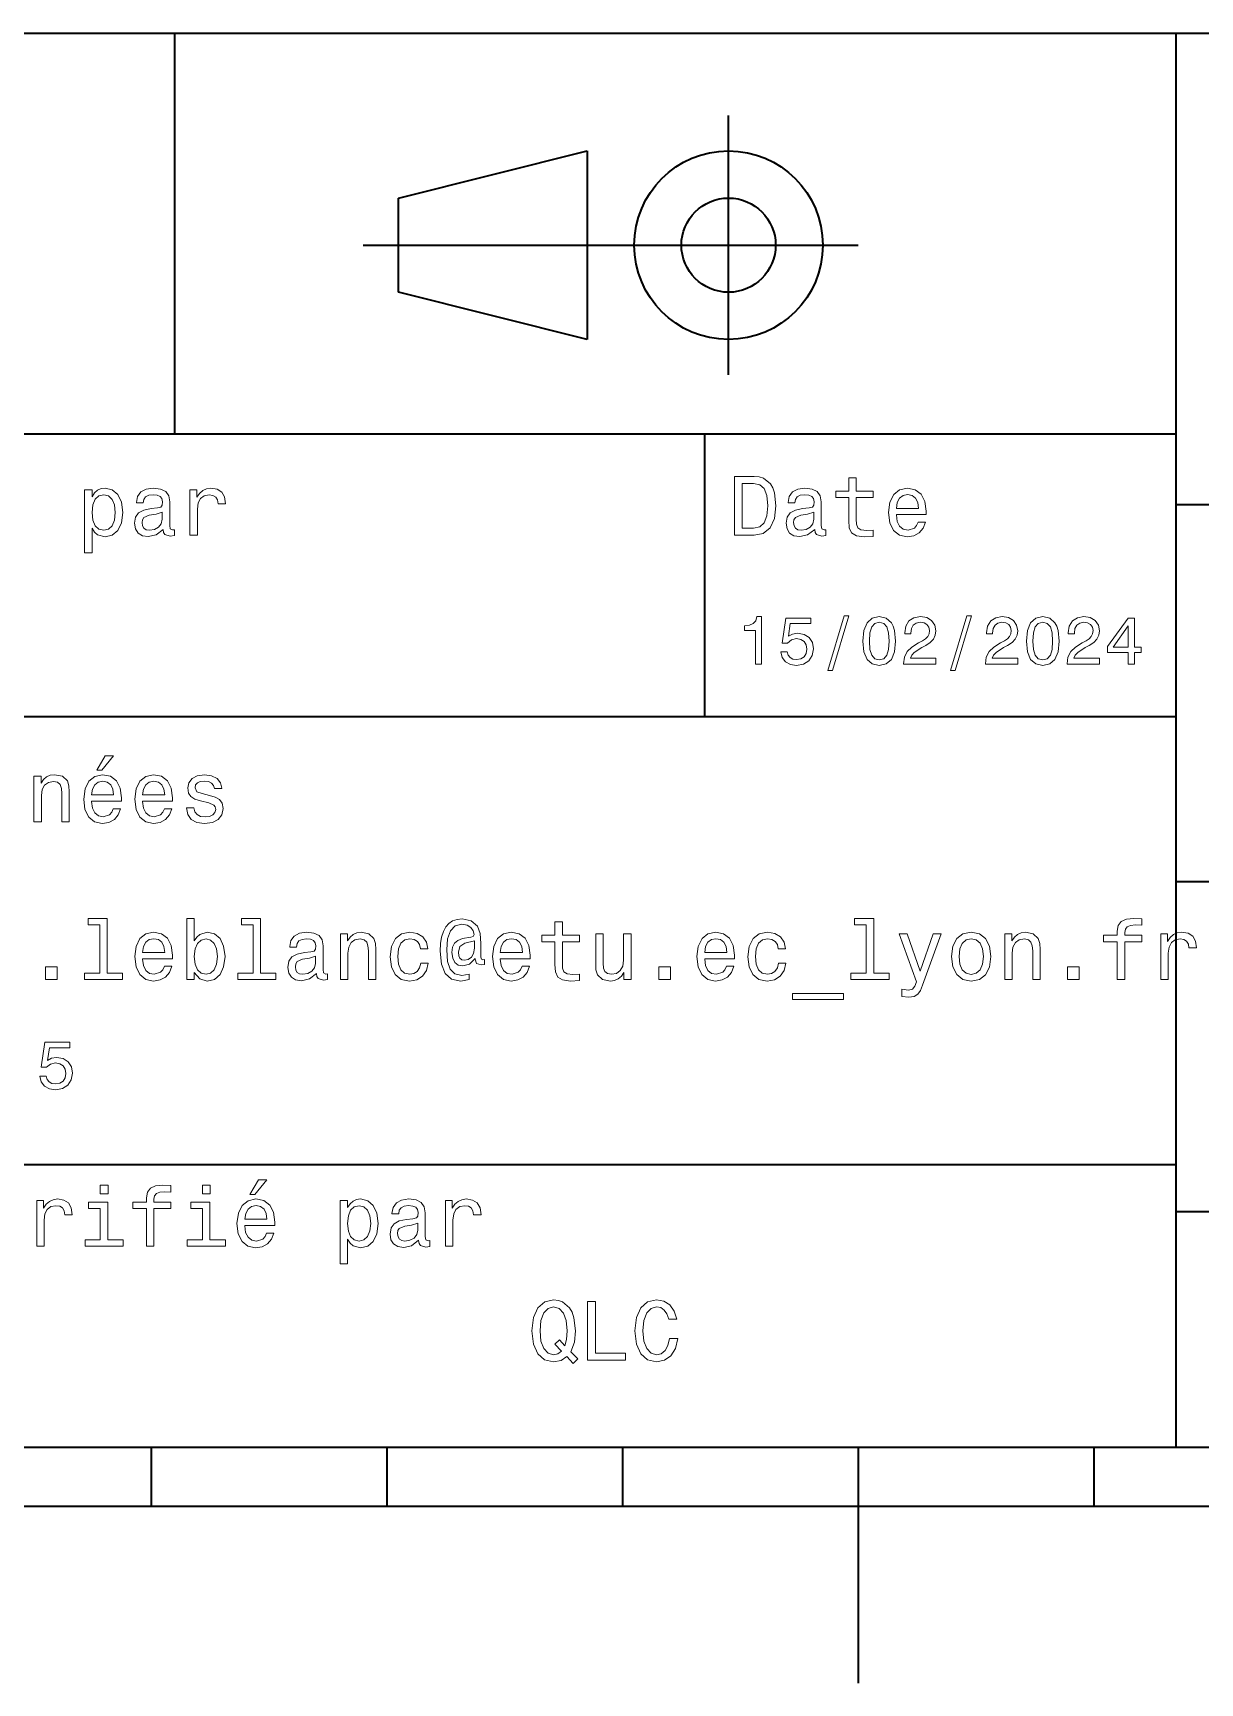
# Model space of a CAD drawing. Extents: x 0 to 297, y 0 to 210.
# Drawn here: x 113.5 to 163, y 0 to 70 of the extents above; entities that cross this region are included whole.
import ezdxf

# ---------------------------------------------------------------- set-up
doc = ezdxf.new("R2010")
doc.units = 0

msp = doc.modelspace()

# ---------------------------------------------------------------- linework, layer by layer
at = {"color": 7, "lineweight": 35}
for p, q in [((97, 70), (287, 70)), ((162, 10), (162, 70)), ((127.5, 61), (148.5, 61)), ((97, 53), (162, 53)), ((162, 50), (287, 50)), ((97, 41), (162, 41)), ((162, 34), (287, 34)), ((97, 22), (162, 22)), ((162, 20), (287, 20)), ((10, 10), (287, 10)), ((97, 10), (287, 10)), ((98.5, 7.5), (198.5, 7.5))]:
    msp.add_line(p, q, dxfattribs=at)
at = {"color": 7, "lineweight": 35, "ltscale": 0.425}
msp.add_line((119.5, 53), (119.5, 70), dxfattribs=at)
at = {"color": 7, "lineweight": 35, "ltscale": 0.275}
msp.add_line((143, 55.5), (143, 66.5), dxfattribs=at)
at = {"color": 7, "lineweight": 35, "ltscale": 0.206155}
for p, q in [((129, 63), (137, 65)), ((137, 57), (129, 59))]:
    msp.add_line(p, q, dxfattribs=at)
at = {"color": 7, "lineweight": 35, "ltscale": 0.2}
msp.add_line((137, 65), (137, 57), dxfattribs=at)
at = {"color": 7, "lineweight": 35, "ltscale": 0.1}
msp.add_line((129, 59), (129, 63), dxfattribs=at)
at = {"color": 7, "lineweight": 35, "ltscale": 0.3}
msp.add_line((142, 41), (142, 53), dxfattribs=at)
at = {"color": 7, "lineweight": 35, "ltscale": 0.0625}
for p, q in [((118.5, 10), (118.5, 7.5)), ((128.5, 10), (128.5, 7.5)), ((138.5, 10), (138.5, 7.5)), ((158.5, 10), (158.5, 7.5))]:
    msp.add_line(p, q, dxfattribs=at)
at = {"color": 7, "lineweight": 35, "ltscale": 0.25}
msp.add_line((148.5, 10), (148.5, 0), dxfattribs=at)
at = {"color": 7, "lineweight": 13}
for points in [[(144.080688, 51.190563), (143.248566, 51.190563), (143.248566, 48.690563), (144.080688, 48.690563), (144.473343, 48.769814), (144.765137, 49.011169), (144.945251, 49.40382), (145.010086, 49.940563), (144.952454, 50.488113), (144.880402, 50.70425), (144.779541, 50.877163), (144.487747, 51.111313), (144.296829, 51.168949)], [(148.100861, 50.289986), (148.100861, 49.320965), (148.122482, 49.007565), (148.223343, 48.791428), (148.425079, 48.665348), (148.767288, 48.62212), (149.141937, 48.640129), (149.141937, 48.913906), (148.868149, 48.892292), (148.619598, 48.921112), (148.486313, 49.011169), (148.42868, 49.162464), (148.417862, 49.375), (148.417862, 50.289986), (149.141937, 50.289986), (149.141937, 50.560158), (148.417862, 50.560158), (148.417862, 51.125721), (148.100861, 51.125721), (148.100861, 50.560158), (147.553314, 50.560158), (147.553314, 50.289986)], [(115.986313, 50.326012), (115.986313, 50.625), (115.669312, 50.625), (115.669312, 47.941284), (115.986313, 47.941284), (115.986313, 48.98595), (116.097984, 48.816643), (116.22406, 48.704971), (116.541069, 48.62212), (116.843658, 48.690563), (117.081413, 48.895893), (117.236313, 49.2201), (117.293945, 49.659584), (117.236313, 50.095463), (117.081413, 50.41967), (116.843658, 50.621399), (116.541069, 50.693443), (116.368156, 50.671829), (116.220459, 50.603386), (116.094383, 50.488113)], [(116.48703, 48.9067), (116.274498, 48.953533), (116.119598, 49.097622), (116.022339, 49.331772), (115.989914, 49.659584), (116.022339, 49.983791), (116.119598, 50.217941), (116.274498, 50.358429), (116.48703, 50.408863), (116.681557, 50.358429), (116.836456, 50.21434), (116.933716, 49.98019), (116.969742, 49.659584), (116.933716, 49.335377), (116.836456, 49.097622), (116.681557, 48.953533)], [(119.005043, 48.942726), (119.005043, 48.931919), (119.023056, 48.809441), (119.077087, 48.722984), (119.304031, 48.654541), (119.480545, 48.683357), (119.480545, 48.928314), (119.4049, 48.917507), (119.304031, 48.96434), (119.286026, 49.108429), (119.286026, 50.109871), (119.242798, 50.365635), (119.116714, 50.54575), (118.896973, 50.65382), (118.587173, 50.693443), (118.284584, 50.650219), (118.061241, 50.52774), (117.920746, 50.336815), (117.873917, 50.084656), (117.873917, 50.063042), (118.158501, 50.063042), (118.183716, 50.21434), (118.26297, 50.322407), (118.392654, 50.387249), (118.57637, 50.412464), (118.752884, 50.394455), (118.878967, 50.34042), (118.954613, 50.246758), (118.979828, 50.117077), (118.965416, 49.965778), (118.907784, 49.890129), (118.763687, 49.854107), (118.493515, 49.825291), (118.183716, 49.760448), (117.963974, 49.645176), (117.834297, 49.465057), (117.79467, 49.19849), (117.830688, 48.960735), (117.942368, 48.784222), (118.122482, 48.67255), (118.37104, 48.632927), (118.706055, 48.708576)], [(120.143372, 48.690563), (120.460373, 48.690563), (120.460373, 49.796471), (120.492798, 50.063042), (120.590057, 50.253963), (120.748558, 50.369236), (120.961098, 50.408863), (121.119598, 50.383648), (121.238472, 50.3116), (121.310516, 50.189121), (121.335739, 50.023415), (121.656342, 50.023415), (121.613113, 50.315205), (121.49424, 50.524136), (121.296112, 50.650219), (121.02594, 50.693443), (120.842224, 50.664627), (120.683716, 50.592579), (120.543228, 50.4701), (120.431557, 50.304398), (120.431557, 50.625), (120.143372, 50.625)], [(144.055481, 50.891571), (144.329254, 50.837536), (144.516571, 50.671829), (144.628235, 50.376442), (144.664261, 49.940563), (144.624634, 49.519093), (144.51297, 49.223705), (144.322052, 49.047192), (144.055481, 48.989555), (143.583572, 48.989555), (143.583572, 50.891571)], [(146.656342, 48.942726), (146.656342, 48.931919), (146.674347, 48.809441), (146.728394, 48.722984), (146.955338, 48.654541), (147.131851, 48.683357), (147.131851, 48.928314), (147.056198, 48.917507), (146.955338, 48.96434), (146.937317, 49.108429), (146.937317, 50.109871), (146.894089, 50.365635), (146.768005, 50.54575), (146.548264, 50.65382), (146.23848, 50.693443), (145.935883, 50.650219), (145.71254, 50.52774), (145.572052, 50.336815), (145.525223, 50.084656), (145.525223, 50.063042), (145.809799, 50.063042), (145.835022, 50.21434), (145.914261, 50.322407), (146.043945, 50.387249), (146.227661, 50.412464), (146.404175, 50.394455), (146.530258, 50.34042), (146.605911, 50.246758), (146.631119, 50.117077), (146.616714, 49.965778), (146.559082, 49.890129), (146.414978, 49.854107), (146.144806, 49.825291), (145.835022, 49.760448), (145.61528, 49.645176), (145.485596, 49.465057), (145.445969, 49.19849), (145.481995, 48.960735), (145.593658, 48.784222), (145.773773, 48.67255), (146.022339, 48.632927), (146.357346, 48.708576)], [(150.121765, 49.565922), (151.389771, 49.565922), (151.393372, 49.713619), (151.335739, 50.127884), (151.177231, 50.437683), (150.925079, 50.625), (150.590057, 50.693443), (150.262253, 50.621399), (150.010086, 50.41967), (149.847977, 50.091862), (149.790344, 49.659584), (149.844376, 49.216499), (150.006485, 48.892292), (150.255051, 48.690563), (150.579254, 48.62212), (150.860229, 48.668949), (151.090775, 48.791428), (151.260086, 48.98595), (151.357346, 49.245319), (151.043945, 49.245319), (150.979111, 49.101227), (150.885452, 48.993156), (150.618881, 48.9067), (150.413544, 48.946327), (150.258652, 49.072407), (150.157776, 49.27774), (150.121765, 49.555115)], [(150.121765, 49.832493), (150.161377, 50.081055), (150.258652, 50.264771), (150.406342, 50.376442), (150.600861, 50.416069), (150.791794, 50.376442), (150.939484, 50.264771), (151.029541, 50.081055), (151.061966, 49.832493)], [(118.969025, 49.367798), (118.925797, 49.180477), (118.810516, 49.036385), (118.637611, 48.942726), (118.425072, 48.910305), (118.288185, 48.928314), (118.190926, 48.98595), (118.129684, 49.086815), (118.111671, 49.227306), (118.126083, 49.353386), (118.183716, 49.443443), (118.414268, 49.544312), (118.706055, 49.587536), (118.969025, 49.673992)], [(146.620316, 49.367798), (146.577087, 49.180477), (146.461823, 49.036385), (146.28891, 48.942726), (146.07637, 48.910305), (145.939484, 48.928314), (145.842224, 48.98595), (145.780975, 49.086815), (145.76297, 49.227306), (145.777374, 49.353386), (145.835022, 49.443443), (146.065567, 49.544312), (146.357346, 49.587536), (146.620316, 49.673992)], [(144.14122, 43.224785), (144.403458, 43.224785), (144.403458, 45.239193), (144.207504, 45.239193), (144.155624, 45.0634), (144.05188, 44.945248), (143.893372, 44.876083), (143.674362, 44.853027), (143.674362, 44.648415), (144.14122, 44.648415)], [(145.213257, 43.746399), (145.276657, 43.510086), (145.417877, 43.325649), (145.625366, 43.210377), (145.890488, 43.167149), (146.181564, 43.219021), (146.409225, 43.360233), (146.553314, 43.585014), (146.608078, 43.873199), (146.559082, 44.141212), (146.420761, 44.351585), (146.20462, 44.487034), (145.925079, 44.536022), (145.708939, 44.501442), (145.541794, 44.406342), (145.622482, 44.945248), (146.498566, 44.945248), (146.498566, 45.181557), (145.429398, 45.181557), (145.270905, 44.12104), (145.50145, 44.12104), (145.668594, 44.256485), (145.881851, 44.305477), (146.066284, 44.273777), (146.207504, 44.181557), (146.296829, 44.040348), (146.328537, 43.858791), (146.296829, 43.677235), (146.20462, 43.536022), (146.0634, 43.446686), (145.881851, 43.414986), (145.729111, 43.435158), (145.610962, 43.501442), (145.524506, 43.605186), (145.481277, 43.746399)], [(147.213257, 42.956772), (147.412109, 42.956772), (148.109512, 45.279541), (147.907791, 45.279541)], [(148.703171, 44.201729), (148.746399, 43.749279), (148.881851, 43.426514), (149.097992, 43.230549), (149.397705, 43.167149), (149.694534, 43.230549), (149.910675, 43.426514), (150.043228, 43.749279), (150.08934, 44.201729), (150.043228, 44.651299), (149.98848, 44.829971), (149.910675, 44.976948), (149.694534, 45.172913), (149.397705, 45.239193), (149.097992, 45.172913), (148.881851, 44.974064), (148.746399, 44.651299)], [(148.979828, 44.201729), (149.002884, 44.550434), (149.074936, 44.801155), (149.20462, 44.948128), (149.397705, 45), (149.587906, 44.948128), (149.71759, 44.801155), (149.789627, 44.550434), (149.812683, 44.201729), (149.789627, 43.850143), (149.71759, 43.599426), (149.587906, 43.45245), (149.397705, 43.403458), (149.20462, 43.45245), (149.074936, 43.599426), (149.002884, 43.850143)], [(150.429398, 43.224785), (151.804047, 43.224785), (151.804047, 43.472622), (150.71759, 43.472622), (150.778107, 43.60807), (150.881851, 43.720463), (151.201736, 43.925072), (151.371765, 44.011528), (151.561966, 44.135448), (151.697418, 44.279541), (151.775223, 44.44957), (151.804047, 44.642651), (151.755051, 44.884727), (151.619598, 45.074928), (151.412109, 45.195965), (151.144104, 45.239193), (150.867447, 45.190201), (150.657059, 45.054756), (150.521622, 44.838619), (150.47551, 44.553314), (150.47551, 44.51297), (150.737762, 44.51297), (150.737762, 44.536022), (150.763687, 44.731991), (150.841507, 44.876083), (150.965424, 44.9683), (151.129684, 45), (151.296829, 44.971184), (151.420746, 44.899136), (151.50145, 44.786743), (151.530258, 44.645535), (151.510086, 44.51297), (151.455338, 44.400578), (151.363113, 44.302593), (151.236313, 44.216141), (151.066284, 44.12392), (150.783859, 43.945248), (150.585022, 43.755043), (150.466858, 43.524498), (150.429398, 43.233429)], [(152.417877, 42.956772), (152.616714, 42.956772), (153.314133, 45.279541), (153.112396, 45.279541)], [(153.899139, 43.224785), (155.273773, 43.224785), (155.273773, 43.472622), (154.187317, 43.472622), (154.247849, 43.60807), (154.351593, 43.720463), (154.671478, 43.925072), (154.841507, 44.011528), (155.031708, 44.135448), (155.167145, 44.279541), (155.244965, 44.44957), (155.273773, 44.642651), (155.224792, 44.884727), (155.08934, 45.074928), (154.881851, 45.195965), (154.613831, 45.239193), (154.337173, 45.190201), (154.126801, 45.054756), (153.991364, 44.838619), (153.945251, 44.553314), (153.945251, 44.51297), (154.207504, 44.51297), (154.207504, 44.536022), (154.233429, 44.731991), (154.311249, 44.876083), (154.435165, 44.9683), (154.599426, 45), (154.766571, 44.971184), (154.890488, 44.899136), (154.971191, 44.786743), (155, 44.645535), (154.979828, 44.51297), (154.925079, 44.400578), (154.832855, 44.302593), (154.706055, 44.216141), (154.536026, 44.12392), (154.253601, 43.945248), (154.054764, 43.755043), (153.9366, 43.524498), (153.899139, 43.233429)], [(155.642654, 44.201729), (155.685883, 43.749279), (155.821335, 43.426514), (156.037476, 43.230549), (156.337173, 43.167149), (156.634003, 43.230549), (156.850143, 43.426514), (156.982712, 43.749279), (157.028824, 44.201729), (156.982712, 44.651299), (156.927963, 44.829971), (156.850143, 44.976948), (156.634003, 45.172913), (156.337173, 45.239193), (156.037476, 45.172913), (155.821335, 44.974064), (155.685883, 44.651299)], [(155.919312, 44.201729), (155.942368, 44.550434), (156.01442, 44.801155), (156.144104, 44.948128), (156.337173, 45), (156.527374, 44.948128), (156.657059, 44.801155), (156.729111, 44.550434), (156.752167, 44.201729), (156.729111, 43.850143), (156.657059, 43.599426), (156.527374, 43.45245), (156.337173, 43.403458), (156.144104, 43.45245), (156.01442, 43.599426), (155.942368, 43.850143)], [(157.368881, 43.224785), (158.743515, 43.224785), (158.743515, 43.472622), (157.657059, 43.472622), (157.71759, 43.60807), (157.821335, 43.720463), (158.14122, 43.925072), (158.311249, 44.011528), (158.50145, 44.135448), (158.636887, 44.279541), (158.714706, 44.44957), (158.743515, 44.642651), (158.694534, 44.884727), (158.559082, 45.074928), (158.351593, 45.195965), (158.083572, 45.239193), (157.806915, 45.190201), (157.596542, 45.054756), (157.461105, 44.838619), (157.414993, 44.553314), (157.414993, 44.51297), (157.677231, 44.51297), (157.677231, 44.536022), (157.703171, 44.731991), (157.780991, 44.876083), (157.904907, 44.9683), (158.069168, 45), (158.236313, 44.971184), (158.360229, 44.899136), (158.440918, 44.786743), (158.469742, 44.645535), (158.44957, 44.51297), (158.394821, 44.400578), (158.302597, 44.302593), (158.175797, 44.216141), (158.005768, 44.12392), (157.723343, 43.945248), (157.524506, 43.755043), (157.406342, 43.524498), (157.368881, 43.233429)], [(159.965424, 43.224785), (160.224792, 43.224785), (160.224792, 43.720463), (160.510086, 43.720463), (160.510086, 43.951008), (160.224792, 43.951008), (160.224792, 45.181557), (159.96254, 45.181557), (159.086456, 43.974064), (159.086456, 43.720463), (159.965424, 43.720463)], [(159.328537, 43.951008), (159.965424, 44.847263), (159.965424, 43.951008)], [(116.184441, 38.728386), (116.396973, 38.728386), (116.897697, 39.340778), (116.54467, 39.340778)], [(113.51873, 36.530979), (113.835732, 36.530979), (113.835732, 37.647694), (113.868156, 37.903458), (113.972626, 38.090778), (114.134727, 38.206051), (114.350861, 38.249279), (114.523773, 38.213257), (114.631844, 38.115993), (114.685883, 37.953888), (114.703888, 37.737751), (114.703888, 36.530979), (115.020889, 36.530979), (115.020889, 37.802593), (115.006485, 38.058357), (114.941643, 38.270893), (114.729111, 38.465416), (114.39769, 38.533859), (114.213974, 38.508644), (114.059082, 38.440201), (113.925789, 38.324928), (113.821327, 38.170029), (113.821327, 38.465416), (113.51873, 38.465416)], [(115.964699, 37.406338), (117.232712, 37.406338), (117.236313, 37.554035), (117.178673, 37.9683), (117.020172, 38.278099), (116.768013, 38.465416), (116.432999, 38.533859), (116.105186, 38.461815), (115.853027, 38.260086), (115.690918, 37.932278), (115.633286, 37.5), (115.687317, 37.056915), (115.849426, 36.732708), (116.097984, 36.530979), (116.422188, 36.462536), (116.703171, 36.509365), (116.933716, 36.631844), (117.103027, 36.826366), (117.200287, 37.085735), (116.886887, 37.085735), (116.822044, 36.941643), (116.728386, 36.833572), (116.461815, 36.747116), (116.256485, 36.786743), (116.101585, 36.912823), (116.000717, 37.118156), (115.964699, 37.395531)], [(118.133286, 37.406338), (119.401299, 37.406338), (119.4049, 37.554035), (119.34726, 37.9683), (119.188766, 38.278099), (118.9366, 38.465416), (118.601585, 38.533859), (118.273773, 38.461815), (118.021614, 38.260086), (117.859512, 37.932278), (117.801872, 37.5), (117.855911, 37.056915), (118.018013, 36.732708), (118.266571, 36.530979), (118.590775, 36.462536), (118.871758, 36.509365), (119.10231, 36.631844), (119.271614, 36.826366), (119.368881, 37.085735), (119.055481, 37.085735), (118.990631, 36.941643), (118.896973, 36.833572), (118.630402, 36.747116), (118.425072, 36.786743), (118.270172, 36.912823), (118.169312, 37.118156), (118.133286, 37.395531)], [(120.971901, 37.658501), (120.66571, 37.730545), (120.438766, 37.8134), (120.363113, 37.982708), (120.384727, 38.101585), (120.460373, 38.188038), (120.582855, 38.242073), (120.759369, 38.263687), (120.92868, 38.242073), (121.061966, 38.177231), (121.148415, 38.079971), (121.184441, 37.950287), (121.49424, 37.950287), (121.49424, 37.957493), (121.440201, 38.191643), (121.292511, 38.375359), (121.061966, 38.490635), (120.759369, 38.533859), (120.453171, 38.490635), (120.229828, 38.371758), (120.08934, 38.195244), (120.046112, 37.971901), (120.078529, 37.755764), (120.179398, 37.604465), (120.3451, 37.496399), (120.586456, 37.42075), (120.939484, 37.334293), (121.155624, 37.244236), (121.213257, 37.172188), (121.234871, 37.064121), (121.202454, 36.930836), (121.115997, 36.829971), (120.97551, 36.765129), (120.788185, 36.743515), (120.590057, 36.765129), (120.445969, 36.840778), (120.348709, 36.963257), (120.309082, 37.132565), (120.002884, 37.132565), (120.053314, 36.844379), (120.201012, 36.635445), (120.435158, 36.509365), (120.759369, 36.462536), (121.097984, 36.509365), (121.346542, 36.635445), (121.497841, 36.837173), (121.551872, 37.100143), (121.512253, 37.327087), (121.400574, 37.481987), (121.216858, 37.582851)], [(115.964699, 37.672909), (116.004318, 37.921471), (116.101585, 38.105186), (116.249283, 38.216858), (116.443802, 38.256485), (116.634727, 38.216858), (116.782425, 38.105186), (116.872482, 37.921471), (116.9049, 37.672909)], [(118.133286, 37.672909), (118.172913, 37.921471), (118.270172, 38.105186), (118.41787, 38.216858), (118.612396, 38.256485), (118.803314, 38.216858), (118.951012, 38.105186), (119.041069, 37.921471), (119.073486, 37.672909)], [(116.317726, 32.170029), (116.317726, 30.116714), (115.66571, 30.116714), (115.66571, 29.850143), (117.283142, 29.850143), (117.283142, 30.116714), (116.634727, 30.116714), (116.634727, 32.4366), (115.820602, 32.4366), (115.820602, 32.170029)], [(120.323486, 30.149136), (120.55764, 29.871758), (120.878242, 29.7817), (121.18084, 29.850143), (121.422195, 30.055475), (121.573486, 30.383286), (121.631126, 30.819164), (121.573486, 31.255043), (121.418587, 31.57925), (121.18084, 31.780979), (120.878242, 31.853025), (120.561241, 31.759365), (120.431557, 31.644091), (120.323486, 31.489193), (120.323486, 32.4366), (120.006485, 32.4366), (120.006485, 29.850143), (120.323486, 29.850143)], [(122.823486, 32.170029), (122.823486, 30.116714), (122.171471, 30.116714), (122.171471, 29.850143), (123.78891, 29.850143), (123.78891, 30.116714), (123.140488, 30.116714), (123.140488, 32.4366), (122.32637, 32.4366), (122.32637, 32.170029)], [(132.636169, 30.487751), (132.636169, 30.696686), (132.578537, 30.685879), (132.510101, 30.711094), (132.48848, 30.786743), (132.48848, 31.377522), (132.459656, 31.795389), (132.344391, 32.105186), (132.074219, 32.335735), (131.695969, 32.418587), (131.476227, 32.396973), (131.28891, 32.33213), (131.126801, 32.224064), (130.997131, 32.072765), (130.896255, 31.881844), (130.824219, 31.647694), (130.780991, 31.366714), (130.766571, 31.049711), (130.817017, 30.491354), (130.979111, 30.0951), (131.249283, 29.857347), (131.634735, 29.7817), (131.987762, 29.839336), (131.987762, 30.077089), (131.677963, 30.019451), (131.378967, 30.08069), (131.180847, 30.278818), (131.072769, 30.613832), (131.040344, 31.100143), (131.07637, 31.575647), (131.198853, 31.914265), (131.396973, 32.119595), (131.685165, 32.188038), (131.904907, 32.148415), (132.067017, 32.054756), (132.167877, 31.914265), (132.203888, 31.752161), (132.164276, 31.672911), (132.056198, 31.636887), (131.703171, 31.582851), (131.508652, 31.503601), (131.368164, 31.381123), (131.285309, 31.211815), (131.260101, 30.988472), (131.292511, 30.747118), (131.382568, 30.567001), (131.530273, 30.45533), (131.724792, 30.419308), (132.009369, 30.494957), (132.250732, 30.732708), (132.250732, 30.711094), (132.308365, 30.520172), (132.506485, 30.462536)], [(135.629684, 31.449568), (135.629684, 30.480547), (135.651306, 30.167147), (135.752167, 29.951008), (135.953888, 29.824926), (136.296112, 29.7817), (136.670746, 29.799711), (136.670746, 30.073486), (136.396973, 30.051872), (136.148422, 30.08069), (136.015137, 30.170748), (135.957489, 30.322046), (135.946686, 30.534582), (135.946686, 31.449568), (136.670746, 31.449568), (136.670746, 31.71974), (135.946686, 31.71974), (135.946686, 32.285301), (135.629684, 32.285301), (135.629684, 31.71974), (135.082138, 31.71974), (135.082138, 31.449568)], [(148.846542, 32.170029), (148.846542, 30.116714), (148.194519, 30.116714), (148.194519, 29.850143), (149.811951, 29.850143), (149.811951, 30.116714), (149.163544, 30.116714), (149.163544, 32.4366), (148.349426, 32.4366), (148.349426, 32.170029)], [(159.49855, 31.449568), (159.49855, 29.850143), (159.815552, 29.850143), (159.815552, 31.449568), (160.536011, 31.449568), (160.536011, 31.71974), (159.815552, 31.71974), (159.815552, 31.838615), (159.840759, 31.982708), (159.923615, 32.079971), (160.064117, 32.137608), (160.265839, 32.159222), (160.536011, 32.144814), (160.536011, 32.418587), (160.193787, 32.4366), (159.884003, 32.404179), (159.667862, 32.306915), (159.538177, 32.137608), (159.49855, 31.896254), (159.49855, 31.71974), (158.918579, 31.71974), (158.918579, 31.449568)], [(118.133286, 30.725504), (119.401299, 30.725504), (119.4049, 30.873198), (119.34726, 31.287464), (119.188766, 31.597261), (118.9366, 31.784582), (118.601585, 31.853025), (118.273773, 31.780979), (118.021614, 31.57925), (117.859512, 31.25144), (117.801872, 30.819164), (117.855911, 30.37608), (118.018013, 30.051872), (118.266571, 29.850143), (118.590775, 29.7817), (118.871758, 29.828529), (119.10231, 29.951008), (119.271614, 30.145533), (119.368881, 30.404898), (119.055481, 30.404898), (118.990631, 30.260807), (118.896973, 30.152737), (118.630402, 30.066282), (118.425072, 30.105907), (118.270172, 30.231987), (118.169312, 30.437319), (118.133286, 30.714697)], [(118.133286, 30.992075), (118.172913, 31.240633), (118.270172, 31.424351), (118.41787, 31.536022), (118.612396, 31.575647), (118.803314, 31.536022), (118.951012, 31.424351), (119.041069, 31.240633), (119.073486, 30.992075)], [(121.306915, 30.819164), (121.270897, 30.494957), (121.17363, 30.257204), (121.018738, 30.113111), (120.824211, 30.066282), (120.611671, 30.113111), (120.456772, 30.257204), (120.359512, 30.491354), (120.327087, 30.819164), (120.359512, 31.143372), (120.456772, 31.377522), (120.611671, 31.518011), (120.824211, 31.568443), (121.018738, 31.518011), (121.17363, 31.373919), (121.270897, 31.139769)], [(125.510811, 30.102304), (125.510811, 30.091497), (125.528824, 29.969019), (125.582855, 29.882565), (125.809799, 29.814121), (125.986313, 29.842939), (125.986313, 30.087896), (125.910667, 30.077089), (125.809799, 30.123919), (125.791794, 30.268011), (125.791794, 31.269451), (125.748566, 31.525215), (125.622482, 31.70533), (125.40274, 31.8134), (125.092941, 31.853025), (124.790344, 31.809797), (124.567001, 31.687319), (124.426514, 31.496397), (124.379684, 31.244236), (124.379684, 31.222622), (124.664268, 31.222622), (124.689484, 31.373919), (124.768738, 31.481987), (124.898422, 31.546829), (125.082138, 31.572046), (125.258652, 31.554033), (125.384727, 31.5), (125.460381, 31.40634), (125.485596, 31.276657), (125.471184, 31.125359), (125.413544, 31.049711), (125.269455, 31.013687), (124.999283, 30.984869), (124.689484, 30.920029), (124.469742, 30.804754), (124.340057, 30.62464), (124.300438, 30.358068), (124.336456, 30.120316), (124.448128, 29.943804), (124.628242, 29.832132), (124.876801, 29.792507), (125.211823, 29.868155)], [(126.530266, 29.850143), (126.847267, 29.850143), (126.847267, 30.966858), (126.879684, 31.222622), (126.984154, 31.409943), (127.146255, 31.525215), (127.362396, 31.568443), (127.535309, 31.532419), (127.643372, 31.435158), (127.697411, 31.273054), (127.715424, 31.056915), (127.715424, 29.850143), (128.032425, 29.850143), (128.032425, 31.121758), (128.018021, 31.377522), (127.953171, 31.590057), (127.740639, 31.784582), (127.409225, 31.853025), (127.22551, 31.827808), (127.07061, 31.759365), (126.937325, 31.644091), (126.832855, 31.489193), (126.832855, 31.784582), (126.530266, 31.784582)], [(129.930847, 31.143372), (130.244232, 31.143372), (130.179398, 31.431555), (130.024506, 31.658501), (129.783142, 31.79899), (129.469742, 31.853025), (129.123932, 31.780979), (128.860962, 31.57925), (128.695251, 31.25144), (128.637619, 30.811958), (128.69165, 30.37608), (128.853745, 30.051872), (129.109512, 29.850143), (129.458939, 29.7817), (129.768738, 29.835733), (130.010086, 29.987032), (130.175797, 30.224783), (130.247849, 30.541786), (129.945251, 30.541786), (129.89122, 30.340057), (129.790344, 30.188761), (129.646255, 30.0951), (129.469742, 30.066282), (129.25, 30.113111), (129.091507, 30.257204), (128.994247, 30.491354), (128.961823, 30.822765), (128.994247, 31.146973), (129.095108, 31.381123), (129.257202, 31.525215), (129.469742, 31.575647), (129.657059, 31.543226), (129.797562, 31.460375), (129.89122, 31.323486)], [(133.3134, 30.725504), (134.581421, 30.725504), (134.585022, 30.873198), (134.527374, 31.287464), (134.368881, 31.597261), (134.116714, 31.784582), (133.781708, 31.853025), (133.453888, 31.780979), (133.201736, 31.57925), (133.039627, 31.25144), (132.981995, 30.819164), (133.036026, 30.37608), (133.198135, 30.051872), (133.446686, 29.850143), (133.770905, 29.7817), (134.05188, 29.828529), (134.282425, 29.951008), (134.451736, 30.145533), (134.548996, 30.404898), (134.235596, 30.404898), (134.170746, 30.260807), (134.077087, 30.152737), (133.810516, 30.066282), (133.605194, 30.105907), (133.450287, 30.231987), (133.349426, 30.437319), (133.3134, 30.714697)], [(133.3134, 30.992075), (133.353027, 31.240633), (133.450287, 31.424351), (133.597992, 31.536022), (133.792511, 31.575647), (133.983429, 31.536022), (134.131134, 31.424351), (134.221191, 31.240633), (134.253601, 30.992075)], [(138.864563, 31.784582), (138.547546, 31.784582), (138.547546, 30.667868), (138.511536, 30.408501), (138.407059, 30.22118), (138.244965, 30.105907), (138.032425, 30.069883), (137.863113, 30.098703), (137.755051, 30.185158), (137.693802, 30.332851), (137.679398, 30.541786), (137.679398, 31.784582), (137.362396, 31.784582), (137.362396, 30.512968), (137.373199, 30.257204), (137.44165, 30.044668), (137.650574, 29.850143), (137.985596, 29.7817), (138.16571, 29.806915), (138.320602, 29.871758), (138.453888, 29.983429), (138.561966, 30.145533), (138.561966, 29.850143), (138.864563, 29.850143)], [(141.987747, 30.725504), (143.255768, 30.725504), (143.259369, 30.873198), (143.201721, 31.287464), (143.043228, 31.597261), (142.791061, 31.784582), (142.456055, 31.853025), (142.128235, 31.780979), (141.876083, 31.57925), (141.713974, 31.25144), (141.656342, 30.819164), (141.710373, 30.37608), (141.872482, 30.051872), (142.121033, 29.850143), (142.445251, 29.7817), (142.726227, 29.828529), (142.956772, 29.951008), (143.126083, 30.145533), (143.223343, 30.404898), (142.909943, 30.404898), (142.845093, 30.260807), (142.751434, 30.152737), (142.484863, 30.066282), (142.279541, 30.105907), (142.124634, 30.231987), (142.023773, 30.437319), (141.987747, 30.714697)], [(141.987747, 30.992075), (142.027374, 31.240633), (142.124634, 31.424351), (142.272339, 31.536022), (142.466858, 31.575647), (142.657776, 31.536022), (142.805481, 31.424351), (142.895538, 31.240633), (142.927948, 30.992075)], [(145.110947, 31.143372), (145.424347, 31.143372), (145.359512, 31.431555), (145.204605, 31.658501), (144.963257, 31.79899), (144.649857, 31.853025), (144.304031, 31.780979), (144.041061, 31.57925), (143.875366, 31.25144), (143.817719, 30.811958), (143.871765, 30.37608), (144.033859, 30.051872), (144.289627, 29.850143), (144.639038, 29.7817), (144.948853, 29.835733), (145.190201, 29.987032), (145.355911, 30.224783), (145.427948, 30.541786), (145.125366, 30.541786), (145.07132, 30.340057), (144.970459, 30.188761), (144.82637, 30.0951), (144.649857, 30.066282), (144.430115, 30.113111), (144.271606, 30.257204), (144.174347, 30.491354), (144.141937, 30.822765), (144.174347, 31.146973), (144.275208, 31.381123), (144.437317, 31.525215), (144.649857, 31.575647), (144.837173, 31.543226), (144.977661, 31.460375), (145.07132, 31.323486)], [(151.68515, 31.784582), (151.130402, 30.192362), (150.586456, 31.784582), (150.240631, 31.784582), (150.975494, 29.742075), (150.91066, 29.561958), (150.809784, 29.43948), (150.640488, 29.399855), (150.348694, 29.435879), (150.348694, 29.129683), (150.654892, 29.100864), (150.874634, 29.129683), (151.029541, 29.21974), (151.141205, 29.37464), (151.238464, 29.601583), (152.023773, 31.784582)], [(152.459656, 30.815561), (152.517288, 30.37608), (152.682983, 30.051872), (152.945953, 29.850143), (153.298981, 29.7817), (153.648407, 29.850143), (153.911377, 30.048271), (154.077087, 30.372478), (154.138321, 30.815561), (154.077087, 31.255043), (153.911377, 31.582851), (153.648407, 31.780979), (153.298981, 31.853025), (152.945953, 31.780979), (152.682983, 31.57925), (152.517288, 31.255043)], [(152.783859, 30.819164), (152.816284, 31.143372), (152.917145, 31.377522), (153.079239, 31.521614), (153.298981, 31.572046), (153.515121, 31.521614), (153.677231, 31.381123), (153.778091, 31.143372), (153.814117, 30.819164), (153.778091, 30.491354), (153.677231, 30.253601), (153.515121, 30.109509), (153.298981, 30.062679), (153.079239, 30.109509), (152.917145, 30.253601), (152.816284, 30.491354)], [(154.721893, 29.850143), (155.038895, 29.850143), (155.038895, 30.966858), (155.07132, 31.222622), (155.175781, 31.409943), (155.337891, 31.525215), (155.554031, 31.568443), (155.726929, 31.532419), (155.835007, 31.435158), (155.889038, 31.273054), (155.907059, 31.056915), (155.907059, 29.850143), (156.22406, 29.850143), (156.22406, 31.121758), (156.209656, 31.377522), (156.144806, 31.590057), (155.932266, 31.784582), (155.600861, 31.853025), (155.417145, 31.827808), (155.262238, 31.759365), (155.128952, 31.644091), (155.02449, 31.489193), (155.02449, 31.784582), (154.721893, 31.784582)], [(161.346527, 29.850143), (161.663528, 29.850143), (161.663528, 30.956051), (161.695953, 31.222622), (161.793213, 31.413544), (161.951721, 31.528818), (162.164246, 31.568443), (162.322754, 31.543226), (162.441635, 31.47118), (162.513672, 31.348701), (162.538895, 31.182997), (162.859497, 31.182997), (162.816269, 31.474783), (162.697388, 31.683718), (162.499268, 31.809797), (162.229095, 31.853025), (162.04538, 31.824207), (161.886871, 31.752161), (161.746384, 31.629683), (161.63472, 31.463976), (161.63472, 31.784582), (161.346527, 31.784582)], [(125.474785, 30.527376), (125.431557, 30.340057), (125.316284, 30.195965), (125.143372, 30.102304), (124.93084, 30.069883), (124.793953, 30.087896), (124.696686, 30.145533), (124.635452, 30.246397), (124.617439, 30.386887), (124.631851, 30.512968), (124.689484, 30.603025), (124.920029, 30.70389), (125.211823, 30.747118), (125.474785, 30.833572)], [(132.218307, 31.168587), (132.182281, 30.945244), (132.092224, 30.786743), (131.955338, 30.68948), (131.793228, 30.660662), (131.681564, 30.678673), (131.60231, 30.743515), (131.55188, 30.851583), (131.537476, 31.002882), (131.598709, 31.25144), (131.807648, 31.381123), (132.218307, 31.481987)], [(114.015854, 29.850143), (114.51297, 29.850143), (114.51297, 30.386887), (114.015854, 30.386887)], [(140.03891, 29.850143), (140.536026, 29.850143), (140.536026, 30.386887), (140.03891, 30.386887)], [(157.387604, 29.850143), (157.88472, 29.850143), (157.88472, 30.386887), (157.387604, 30.386887)], [(145.708923, 29.252161), (145.708923, 29), (147.877518, 29), (147.877518, 29.252161)], [(113.766571, 25.746399), (113.829971, 25.510088), (113.971176, 25.325649), (114.178673, 25.210375), (114.443802, 25.167149), (114.734871, 25.219021), (114.962532, 25.360231), (115.106628, 25.585016), (115.161385, 25.873199), (115.112389, 26.141211), (114.97406, 26.351585), (114.757919, 26.487032), (114.478386, 26.536024), (114.262245, 26.501442), (114.0951, 26.406342), (114.175789, 26.945246), (115.051872, 26.945246), (115.051872, 27.181557), (113.982712, 27.181557), (113.824203, 26.121038), (114.054756, 26.121038), (114.221901, 26.256485), (114.435158, 26.305477), (114.619598, 26.273777), (114.760803, 26.181557), (114.850143, 26.040346), (114.881844, 25.858791), (114.850143, 25.677235), (114.757919, 25.536024), (114.616714, 25.446688), (114.435158, 25.414986), (114.282417, 25.43516), (114.164261, 25.501442), (114.077805, 25.605188), (114.034576, 25.746399)], [(116.667145, 21.117435), (116.33213, 21.117435), (116.33213, 20.757204), (116.667145, 20.757204)], [(118.295387, 20.130404), (118.295387, 18.530979), (118.612396, 18.530979), (118.612396, 20.130404), (119.332855, 20.130404), (119.332855, 20.400576), (118.612396, 20.400576), (118.612396, 20.519451), (118.637611, 20.663544), (118.720459, 20.760807), (118.860954, 20.818443), (119.062683, 20.840057), (119.332855, 20.825647), (119.332855, 21.099422), (118.990631, 21.117435), (118.680832, 21.085014), (118.464699, 20.987751), (118.335014, 20.818443), (118.295387, 20.577089), (118.295387, 20.400576), (117.715424, 20.400576), (117.715424, 20.130404)], [(121.004326, 21.117435), (120.669312, 21.117435), (120.669312, 20.757204), (121.004326, 20.757204)], [(122.690201, 20.728386), (122.90274, 20.728386), (123.403458, 21.340778), (123.05043, 21.340778)], [(113.637604, 18.530979), (113.954613, 18.530979), (113.954613, 19.636887), (113.98703, 19.903458), (114.08429, 20.094379), (114.242798, 20.209654), (114.45533, 20.249279), (114.613831, 20.224062), (114.732712, 20.152016), (114.804756, 20.029537), (114.829971, 19.863832), (115.150574, 19.863832), (115.107346, 20.155619), (114.988472, 20.364553), (114.790344, 20.490633), (114.520172, 20.533861), (114.336456, 20.505043), (114.177956, 20.432997), (114.03746, 20.310518), (113.925789, 20.144812), (113.925789, 20.465418), (113.637604, 20.465418)], [(116.656342, 18.79755), (116.656342, 20.400576), (115.842216, 20.400576), (115.842216, 20.130404), (116.33934, 20.130404), (116.33934, 18.79755), (115.690918, 18.79755), (115.690918, 18.530979), (117.311958, 18.530979), (117.311958, 18.79755)], [(120.993515, 18.79755), (120.993515, 20.400576), (120.179398, 20.400576), (120.179398, 20.130404), (120.676514, 20.130404), (120.676514, 18.79755), (120.028099, 18.79755), (120.028099, 18.530979), (121.649139, 18.530979), (121.649139, 18.79755)], [(122.470459, 19.40634), (123.73848, 19.40634), (123.742081, 19.554033), (123.684441, 19.9683), (123.52594, 20.278097), (123.273773, 20.465418), (122.938766, 20.533861), (122.610954, 20.461815), (122.358795, 20.260086), (122.196686, 19.932276), (122.139053, 19.5), (122.193085, 19.056915), (122.355194, 18.732708), (122.603745, 18.530979), (122.927956, 18.462536), (123.208939, 18.509365), (123.439484, 18.631844), (123.608795, 18.826368), (123.706055, 19.085733), (123.392654, 19.085733), (123.327812, 18.941643), (123.234154, 18.833572), (122.967583, 18.747118), (122.762253, 18.786743), (122.607353, 18.912823), (122.506485, 19.118155), (122.470459, 19.395533)], [(126.829254, 20.166426), (126.829254, 20.465418), (126.512253, 20.465418), (126.512253, 17.7817), (126.829254, 17.7817), (126.829254, 18.826368), (126.940926, 18.657061), (127.067009, 18.545389), (127.38401, 18.462536), (127.6866, 18.530979), (127.924355, 18.736311), (128.079254, 19.060518), (128.136887, 19.5), (128.079254, 19.935879), (127.924355, 20.260086), (127.6866, 20.461815), (127.38401, 20.533861), (127.211098, 20.512247), (127.0634, 20.443804), (126.937325, 20.328529)], [(129.847992, 18.78314), (129.847992, 18.772333), (129.865997, 18.649855), (129.920029, 18.5634), (130.146973, 18.494957), (130.323486, 18.523775), (130.323486, 18.768732), (130.247849, 18.757925), (130.146973, 18.804754), (130.128967, 18.948847), (130.128967, 19.950287), (130.085739, 20.206051), (129.959656, 20.386166), (129.739914, 20.494236), (129.430115, 20.533861), (129.127533, 20.490633), (128.904175, 20.368155), (128.763687, 20.177233), (128.716858, 19.925072), (128.716858, 19.903458), (129.00145, 19.903458), (129.026657, 20.054754), (129.105911, 20.162823), (129.235596, 20.227665), (129.419312, 20.252882), (129.595825, 20.234869), (129.721909, 20.180836), (129.797562, 20.087175), (129.822769, 19.957493), (129.808365, 19.806194), (129.750732, 19.730547), (129.606628, 19.694523), (129.336456, 19.665705), (129.026657, 19.600864), (128.806915, 19.48559), (128.677246, 19.305475), (128.637619, 19.038904), (128.67363, 18.801151), (128.785309, 18.62464), (128.965424, 18.512968), (129.213989, 18.473343), (129.548996, 18.54899)], [(130.986313, 18.530979), (131.303314, 18.530979), (131.303314, 19.636887), (131.335739, 19.903458), (131.432999, 20.094379), (131.591507, 20.209654), (131.804047, 20.249279), (131.96254, 20.224062), (132.081421, 20.152016), (132.153473, 20.029537), (132.17868, 19.863832), (132.499283, 19.863832), (132.456055, 20.155619), (132.337189, 20.364553), (132.139053, 20.490633), (131.868881, 20.533861), (131.685165, 20.505043), (131.526657, 20.432997), (131.386169, 20.310518), (131.274506, 20.144812), (131.274506, 20.465418), (130.986313, 20.465418)], [(122.470459, 19.672911), (122.510086, 19.921469), (122.607353, 20.105186), (122.755043, 20.216858), (122.94957, 20.256483), (123.140488, 20.216858), (123.288185, 20.105186), (123.378242, 19.921469), (123.410667, 19.672911)], [(127.329971, 18.747118), (127.117439, 18.793947), (126.96254, 18.93804), (126.86528, 19.17219), (126.832855, 19.5), (126.86528, 19.824207), (126.96254, 20.058357), (127.117439, 20.198847), (127.329971, 20.249279), (127.524498, 20.198847), (127.679398, 20.054754), (127.776657, 19.820604), (127.812683, 19.5), (127.776657, 19.175793), (127.679398, 18.93804), (127.524498, 18.793947)], [(129.811966, 19.208212), (129.768738, 19.020893), (129.653458, 18.876801), (129.48056, 18.78314), (129.268021, 18.750719), (129.131134, 18.768732), (129.033875, 18.826368), (128.972626, 18.927233), (128.95462, 19.067722), (128.969025, 19.193804), (129.026657, 19.283861), (129.257202, 19.384726), (129.548996, 19.427954), (129.811966, 19.514408)], [(136.136887, 13.845462), (136.41066, 13.56088), (136.601578, 13.751801), (136.306198, 14.054395), (136.457489, 14.465058), (136.504318, 14.940562), (136.435867, 15.498919), (136.356628, 15.725864), (136.252151, 15.913185), (135.956772, 16.168949), (135.776657, 16.233789), (135.578522, 16.259007), (135.196686, 16.168949), (134.904892, 15.916787), (134.717575, 15.502522), (134.65274, 14.940562), (134.717575, 14.378603), (134.901291, 13.964337), (135.193085, 13.708573), (135.578522, 13.622118), (135.891922, 13.679755)], [(137.015839, 13.690562), (138.622467, 13.690562), (138.622467, 13.993155), (137.34726, 13.993155), (137.34726, 16.190563), (137.015839, 16.190563)], [(140.499268, 14.619957), (140.427231, 14.317364), (140.30835, 14.101225), (140.142654, 13.967939), (139.94812, 13.924712), (139.713974, 13.989553), (139.530258, 14.184078), (139.407776, 14.501081), (139.368149, 14.940562), (139.407776, 15.376441), (139.526657, 15.697046), (139.710373, 15.891571), (139.94812, 15.960014), (140.121033, 15.923992), (140.268723, 15.823127), (140.384003, 15.661023), (140.463257, 15.43768), (140.805466, 15.43768), (140.697403, 15.7799), (140.510086, 16.039265), (140.254318, 16.201368), (139.94812, 16.259007), (139.566284, 16.168949), (139.27449, 15.916787), (139.087173, 15.502522), (139.022324, 14.940562), (139.087173, 14.378603), (139.27449, 13.964337), (139.566284, 13.708573), (139.94812, 13.622118), (140.283142, 13.690562), (140.553314, 13.881484), (140.744232, 14.194885), (140.845093, 14.619957)], [(135.909943, 14.076009), (135.755035, 13.960735), (135.578522, 13.924712), (135.344376, 13.989553), (135.16066, 14.184078), (135.038177, 14.501081), (134.99855, 14.940562), (135.038177, 15.376441), (135.157059, 15.697046), (135.340775, 15.891571), (135.578522, 15.960014), (135.812683, 15.891571), (135.996399, 15.693444), (136.115265, 15.372839), (136.158493, 14.940562), (136.126083, 14.565923), (136.057632, 14.310159), (135.823486, 14.555116), (135.628952, 14.371398)]]:
    msp.add_lwpolyline(points, close=True, dxfattribs=at)
at = {"color": 7, "lineweight": 35}
for radius in [4, 2]:
    msp.add_circle((143, 61), radius, dxfattribs=at)

doc.saveas('drawing.dxf')
